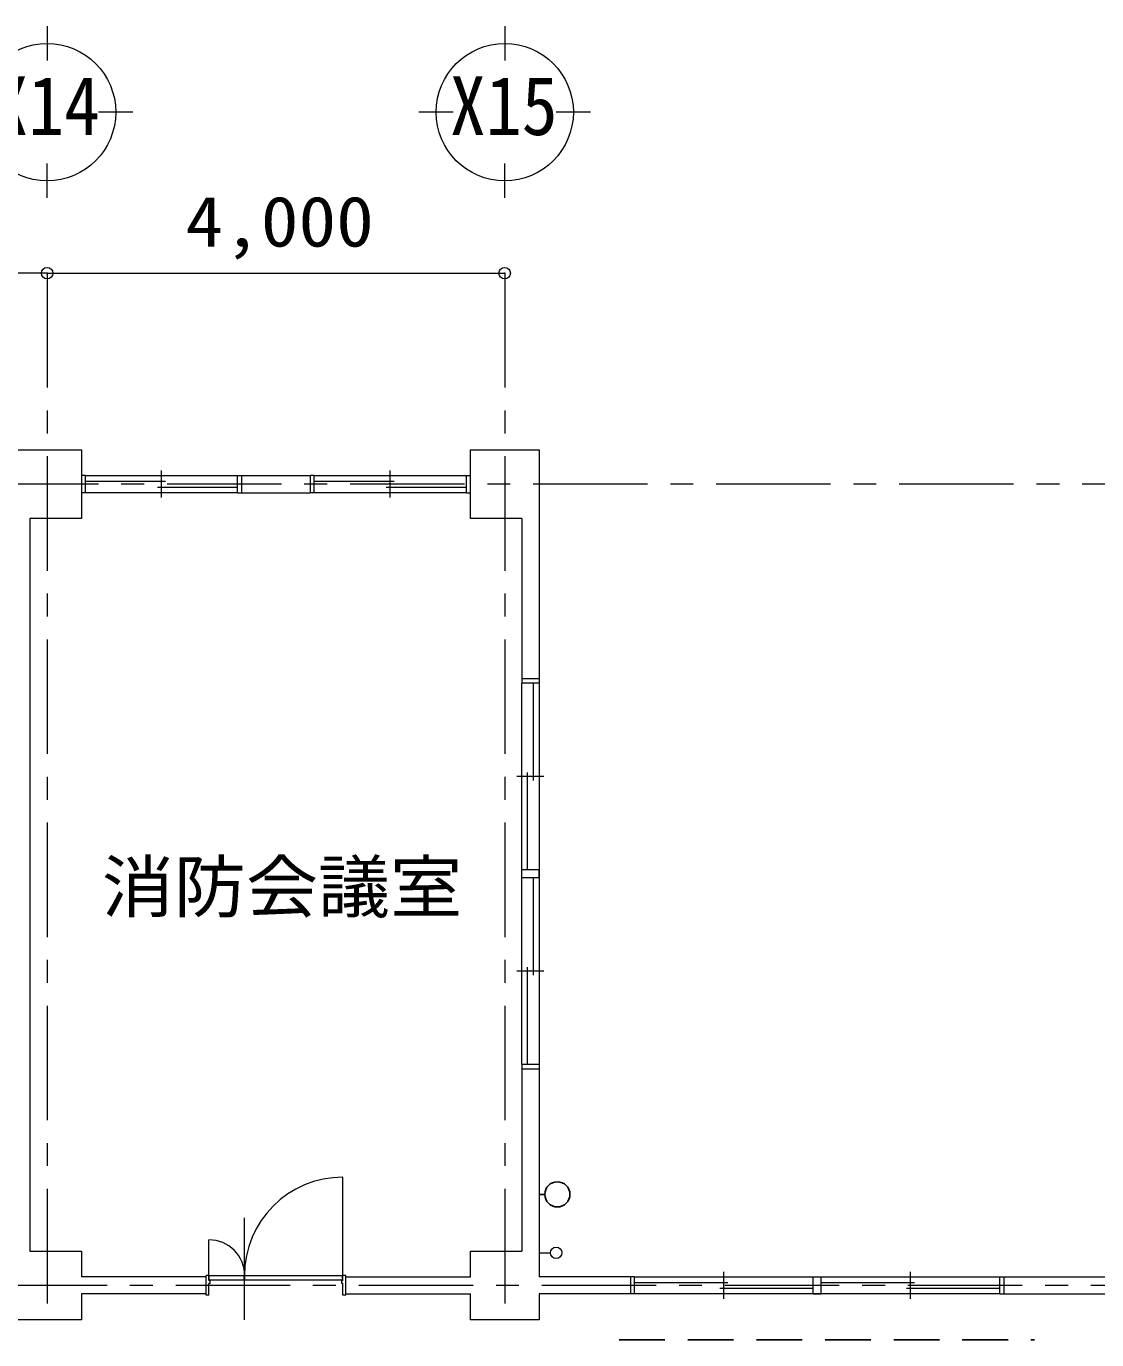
# Model space of a CAD drawing. Units: millimetres at full size, sheet at 1:200; details may follow other scales. Extents: x -55340 to 55340, y -38040 to 38040.
# Drawn here: x 9910 to 19267, y -11742 to -268 of the extents above; entities that cross this region are included whole.
import ezdxf
from ezdxf.enums import TextEntityAlignment as Align

# ---------------------------------------------------------------- set-up
doc = ezdxf.new("R2010")
doc.units = ezdxf.units.MM
doc.header["$LTSCALE"] = 200
doc.header["$PDMODE"] = 32
doc.header["$PDSIZE"] = 100
doc.linetypes.add('CHAIN1', pattern=[8, 5, -1, 1, -1])
doc.linetypes.add('DASHED2', pattern=[3, 2, -1])
for name, color, linetype, lineweight in [('0-1_通り芯', 3, 'Continuous', 18), ('0-2_躯体', 3, 'Continuous', 18), ('0-5_建具(ｻｯｼ)', 3, 'Continuous', 18), ('0-6_建具(内部)', 3, 'Continuous', 18), ('0-9_家具・設備', 4, 'Continuous', 9), ('0-A_寸法', 6, 'Continuous', 9), ('0-B_文字', 4, 'Continuous', 9), ('3-3_外壁', 2, 'DASHED2', 25)]:
    doc.layers.add(name, color=color, linetype=linetype, lineweight=lineweight)
doc.styles.add('ＭＳ ゴシック', font='')
doc.styles.get('ＭＳ ゴシック').set_extended_font_data('MS Gothic')

msp = doc.modelspace()

# ---------------------------------------------------------------- linework, layer by layer
at = {"layer": '0-1_通り芯'}
for p, q in [((10091.9, -267.5), (10091.9, -567.5)), ((14091.9, -267.5), (14091.9, -567.5)), ((10841.9, -1017.5), (10541.9, -1017.5)), ((13641.9, -1017.5), (13341.9, -1017.5)), ((14841.9, -1017.5), (14541.9, -1017.5)), ((10091.9, -1767.5), (10091.9, -1467.5)), ((14091.9, -1767.5), (14091.9, -1467.5))]:
    msp.add_line(p, q, dxfattribs=at)
at = {"layer": '0-1_通り芯', "color": 4, "linetype": 'CHAIN1', "lineweight": 9}
for p, q in [((10091.9, -2424.1), (10091.9, -11567)), ((14091.9, -2424.1), (14091.9, -11567)), ((40940.1, -4267), (-47566.2, -4267)), ((39416, -11267), (-49340.7, -11267))]:
    msp.add_line(p, q, dxfattribs=at)
at = {"layer": '0-1_通り芯'}
for centre in [(10091.9, -1017.5), (14091.9, -1017.5)]:
    msp.add_circle(centre, 600, dxfattribs=at)
at = {"layer": '0-2_躯体'}
for p, q in [((13791.9, -3967), (14391.9, -3967)), ((13791.9, -4567), (13791.9, -3967)), ((14391.9, -3967), (14391.9, -6007)), ((11791.9, -4192), (12391.9, -4192)), ((11791.9, -4192), (11791.9, -4342)), ((12391.9, -4192), (12391.9, -4342)), ((11791.9, -4342), (12391.9, -4342)), ((9941.9, -4567), (9941.9, -10967)), ((14241.9, -4567), (13791.9, -4567)), ((14241.9, -4567), (14241.9, -6007)), ((14391.9, -5967), (14241.9, -5967)), ((14391.9, -6007), (14241.9, -6007)), ((14342.6, -6857), (14342.6, -6007)), ((14434.7, -6822), (14199, -6822)), ((14291.2, -7637), (14291.2, -6787)), ((14241.9, -7707), (14241.9, -7637)), ((14391.9, -7707), (14241.9, -7707)), ((14342.6, -8557), (14342.6, -7707)), ((14291.2, -9337), (14291.2, -8487)), ((14434.7, -8522), (14199, -8522)), ((14241.9, -9337), (14241.9, -9372)), ((14391.9, -9337), (14241.9, -9337)), ((14241.9, -9337), (14241.9, -10967)), ((14391.9, -9377), (14241.9, -9377)), ((14391.9, -9337), (14391.9, -9372)), ((14391.9, -9337), (14391.9, -11192)), ((13791.9, -10967), (14241.9, -10967)), ((13791.9, -11192), (13791.9, -10967)), ((11481.9, -11192), (10391.9, -11192)), ((12701.9, -11192), (13791.9, -11192)), ((15191.9, -11192), (14391.9, -11192)), ((15191.9, -11192), (15191.9, -11342)), ((18454.4, -11192), (18454.4, -11342)), ((12701.9, -11342), (13791.9, -11342)), ((13791.9, -11567), (13791.9, -11342)), ((14391.9, -11342), (14391.9, -11567)), ((15191.9, -11342), (14391.9, -11342)), ((18454.4, -11342), (19954.4, -11342)), ((14391.9, -11567), (13791.9, -11567))]:
    msp.add_line(p, q, dxfattribs=at)
for points in [[(9791.9, -3967), (10391.9, -3967), (10391.9, -4567), (9941.9, -4567)], [(14391.9, -7707), (14391.9, -7637), (14241.9, -7637)], [(9941.9, -10967), (10391.9, -10967), (10391.9, -11192)], [(18454.4, -11192), (19954.4, -11192), (19954.4, -11342)], [(11481.9, -11342), (10391.9, -11342), (10391.9, -11567), (9791.9, -11567)]]:
    msp.add_lwpolyline(points, dxfattribs=at)
at = {"layer": '0-5_建具(ｻｯｼ)', "color": 4, "lineweight": 9}
for p, q in [((10426.9, -4192), (11756.9, -4192)), ((12426.9, -4192), (13756.9, -4192)), ((11756.9, -4342), (10426.9, -4342)), ((13756.9, -4342), (12426.9, -4342)), ((14241.9, -9337), (14241.9, -6007)), ((14391.9, -6007), (14391.9, -9337)), ((15226.9, -11192), (18419.4, -11192)), ((18419.4, -11342), (15226.9, -11342))]:
    msp.add_line(p, q, dxfattribs=at)
at = {"layer": '0-5_建具(ｻｯｼ)'}
for p, q in [((10426.9, -4241.3), (11126.9, -4241.3)), ((11091.9, -4384.9), (11091.9, -4149.2)), ((12426.9, -4241.3), (13126.9, -4241.3)), ((13091.9, -4384.9), (13091.9, -4149.2)), ((10426.9, -4342), (10391.9, -4342)), ((11056.9, -4292.7), (11756.9, -4292.7)), ((11756.9, -4342), (11791.9, -4342)), ((12426.9, -4342), (12391.9, -4342)), ((13056.9, -4292.7), (13756.9, -4292.7)), ((13756.9, -4342), (13791.9, -4342)), ((15226.9, -11192), (15191.9, -11192)), ((15226.9, -11342), (15226.9, -11192)), ((15226.9, -11241.3), (16042.5, -11241.3)), ((16007.5, -11384.9), (16007.5, -11149.2)), ((16788.1, -11192), (16858.1, -11192)), ((16788.1, -11342), (16788.1, -11192)), ((16858.1, -11241.3), (17673.7, -11241.3)), ((17638.7, -11384.9), (17638.7, -11149.2)), ((15226.9, -11342), (15191.9, -11342)), ((15972.5, -11292.7), (16788.1, -11292.7)), ((17603.8, -11292.7), (18419.4, -11292.7)), ((18419.4, -11342), (18454.4, -11342))]:
    msp.add_line(p, q, dxfattribs=at)
for points in [[(10426.9, -4342), (10426.9, -4192), (10391.9, -4192)], [(11756.9, -4342), (11756.9, -4192), (11791.9, -4192)], [(12426.9, -4342), (12426.9, -4192), (12391.9, -4192)], [(13756.9, -4342), (13756.9, -4192), (13791.9, -4192)], [(16788.1, -11342), (16858.1, -11342), (16858.1, -11192)], [(18419.4, -11342), (18419.4, -11192), (18454.4, -11192)]]:
    msp.add_lwpolyline(points, dxfattribs=at)
at = {"layer": '0-6_建具(内部)', "color": 4, "lineweight": 9}
for p, q in [((12676.9, -11182), (12676.9, -10322)), ((11816.9, -11567.7), (11816.9, -10677.8)), ((11506.9, -11182), (11506.9, -10869.5))]:
    msp.add_line(p, q, dxfattribs=at)
at = {"layer": '0-6_建具(内部)'}
for p, q in [((11506.9, -11182), (11481.9, -11182)), ((11506.9, -11225), (11506.9, -11182)), ((11516.9, -11225), (11506.9, -11225)), ((11509.9, -11221), (11509.9, -11185)), ((11814.4, -11221), (11509.9, -11221)), ((11516.9, -11250), (11516.9, -11225)), ((11819.4, -11221), (11819.4, -11185)), ((12673.9, -11221), (11819.4, -11221)), ((12676.9, -11225), (12666.9, -11225)), ((12676.9, -11225), (12676.9, -11182)), ((12701.9, -11182), (12676.9, -11182)), ((12701.9, -11352), (12701.9, -11182)), ((11516.9, -11250), (11506.9, -11250)), ((11506.9, -11352), (11506.9, -11250))]:
    msp.add_line(p, q, dxfattribs=at)
for points in [[(11506.9, -11352), (11481.9, -11352), (11481.9, -11182)], [(11814.4, -11221), (11814.4, -11185), (11509.9, -11185)], [(12673.9, -11221), (12673.9, -11185), (11819.4, -11185)], [(12701.9, -11352), (12676.9, -11352), (12676.9, -11250), (12666.9, -11250), (12666.9, -11225)]]:
    msp.add_lwpolyline(points, dxfattribs=at)
at = {"layer": '0-6_建具(内部)', "color": 4, "lineweight": 9}
for centre, radius, start, end in [((12676.9, -11182), 860, 90, 180), ((11506.9, -11182), 312.5, 359.44951, 90)]:
    msp.add_arc(centre, radius, start, end, dxfattribs=at)
at = {"layer": '0-9_家具・設備', "color": 2, "lineweight": 25}
msp.add_line((14391.9, -10472), (14441.9, -10472), dxfattribs=at)
at = {"layer": '0-9_家具・設備', "color": 7, "lineweight": 18}
msp.add_line((14391.9, -10982), (14491.9, -10982), dxfattribs=at)
at = {"layer": '0-9_家具・設備', "color": 2, "lineweight": 25}
msp.add_circle((14551.9, -10472), 110, dxfattribs=at)
at = {"layer": '0-9_家具・設備', "color": 7, "lineweight": 18}
msp.add_circle((14541.9, -10982), 50, dxfattribs=at)
at = {"layer": '0-A_寸法', "color": 4}
for q in [(6091.9, -2424.1), (14091.8, -2424.1)]:
    msp.add_line((10091.9, -2424.1), q, dxfattribs=at)
at = {"layer": '0-A_寸法'}
for p in [(10091.9, -2424.1), (14091.8, -2424.1)]:
    msp.add_point(p, dxfattribs=at)
at = {"layer": '3-3_外壁'}
msp.add_line((15091.8, -11742), (18721.9, -11742), dxfattribs=at)

# ---------------------------------------------------------------- texts
at = {"layer": '0-1_通り芯', "color": 2, "style": 'ＭＳ ゴシック', "width": 0.9}
for s, p in [('X14', (9612.1, -1371.7)), ('X15', (13612.1, -1371.7))]:
    msp.add_text(s, height=513.2, dxfattribs=at).set_placement(p, align=Align.BOTTOM_LEFT)
at = {"layer": '0-A_寸法', "color": 2, "style": 'ＭＳ ゴシック', "width": 1.1}
msp.add_text('4,000', height=439.9, dxfattribs=at).set_placement((11301.9, -2324.1), align=Align.BOTTOM_LEFT)
at = {"layer": '0-B_文字', "color": 2, "style": 'ＭＳ ゴシック', "width": 1.05}
msp.add_text('消防会議室', height=439.9, dxfattribs=at).set_placement((10570, -8136.8), align=Align.BOTTOM_LEFT)

doc.saveas('drawing.dxf')
